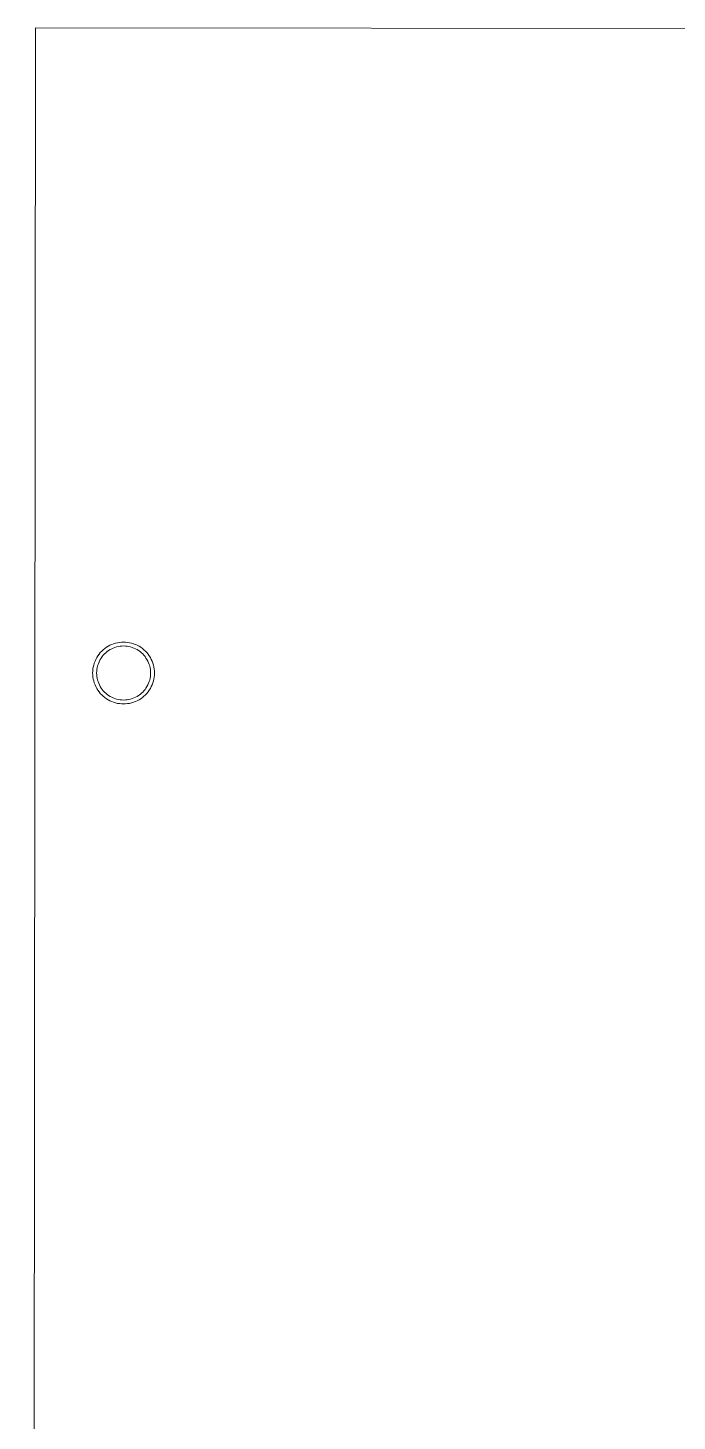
# Model space of a CAD drawing. Header units: centimetres. Extents: x -16.81 to -14.54, y 1.61 to 2.77.
# Drawn here: x -16.8113 to -16.7359, y 2.5439 to 2.7056 of the extents above; entities that cross this region are included whole.
import ezdxf

# ---------------------------------------------------------------- set-up
doc = ezdxf.new("R2010")
doc.units = ezdxf.units.CM
doc.header["$MEASUREMENT"] = 0
doc.layers.get('0').update_dxf_attribs({"lineweight": 0})

msp = doc.modelspace()

# ---------------------------------------------------------------- linework, layer by layer
at = {"color": 18, "lineweight": 0, "true_color": 0x000000}
for p, q in [((-16.81126, 1.72391), (-16.81036, 2.7056)), ((-16.64335, 2.70541), (-16.81036, 2.7056)), ((-16.80174, 2.63395), (-16.80194, 2.63384)), ((-16.80152, 2.63405), (-16.80174, 2.63395)), ((-16.8013, 2.63413), (-16.80152, 2.63405)), ((-16.80108, 2.6342), (-16.8013, 2.63413)), ((-16.80085, 2.63425), (-16.80108, 2.6342)), ((-16.80062, 2.63429), (-16.80085, 2.63425)), ((-16.80038, 2.63432), (-16.80062, 2.63429)), ((-16.80015, 2.63432), (-16.80038, 2.63432)), ((-16.79991, 2.63432), (-16.80015, 2.63432)), ((-16.79968, 2.63429), (-16.79991, 2.63432)), ((-16.79945, 2.63425), (-16.79968, 2.63429)), ((-16.79922, 2.6342), (-16.79945, 2.63425)), ((-16.799, 2.63413), (-16.79922, 2.6342)), ((-16.79878, 2.63405), (-16.799, 2.63413)), ((-16.79856, 2.63395), (-16.79878, 2.63405)), ((-16.79835, 2.63384), (-16.79856, 2.63395)), ((-16.80337, 2.63232), (-16.80346, 2.63211)), ((-16.80326, 2.63253), (-16.80337, 2.63232)), ((-16.80313, 2.63273), (-16.80326, 2.63253)), ((-16.803, 2.63292), (-16.80313, 2.63273)), ((-16.80285, 2.6331), (-16.803, 2.63292)), ((-16.80275, 2.63247), (-16.80286, 2.6323)), ((-16.80269, 2.63327), (-16.80285, 2.6331)), ((-16.80263, 2.63264), (-16.80275, 2.63247)), ((-16.80252, 2.63343), (-16.80269, 2.63327)), ((-16.8025, 2.6328), (-16.80263, 2.63264)), ((-16.80233, 2.63358), (-16.80252, 2.63343)), ((-16.80236, 2.63295), (-16.8025, 2.6328)), ((-16.80221, 2.63309), (-16.80236, 2.63295)), ((-16.80214, 2.63372), (-16.80233, 2.63358)), ((-16.80206, 2.63322), (-16.80221, 2.63309)), ((-16.80194, 2.63384), (-16.80214, 2.63372)), ((-16.80189, 2.63334), (-16.80206, 2.63322)), ((-16.80171, 2.63345), (-16.80189, 2.63334)), ((-16.80153, 2.63354), (-16.80171, 2.63345)), ((-16.80135, 2.63363), (-16.80153, 2.63354)), ((-16.80116, 2.6337), (-16.80135, 2.63363)), ((-16.80096, 2.63376), (-16.80116, 2.6337)), ((-16.80076, 2.63381), (-16.80096, 2.63376)), ((-16.80056, 2.63384), (-16.80076, 2.63381)), ((-16.80035, 2.63386), (-16.80056, 2.63384)), ((-16.80015, 2.63387), (-16.80035, 2.63386)), ((-16.79994, 2.63386), (-16.80015, 2.63387)), ((-16.79974, 2.63384), (-16.79994, 2.63386)), ((-16.79954, 2.63381), (-16.79974, 2.63384)), ((-16.79934, 2.63376), (-16.79954, 2.63381)), ((-16.79914, 2.6337), (-16.79934, 2.63376)), ((-16.79895, 2.63363), (-16.79914, 2.6337)), ((-16.79876, 2.63354), (-16.79895, 2.63363)), ((-16.79858, 2.63345), (-16.79876, 2.63354)), ((-16.79841, 2.63334), (-16.79858, 2.63345)), ((-16.79824, 2.63322), (-16.79841, 2.63334)), ((-16.79816, 2.63372), (-16.79835, 2.63384)), ((-16.79808, 2.63309), (-16.79824, 2.63322)), ((-16.79796, 2.63358), (-16.79816, 2.63372)), ((-16.79793, 2.63295), (-16.79808, 2.63309)), ((-16.79778, 2.63343), (-16.79796, 2.63358)), ((-16.79779, 2.6328), (-16.79793, 2.63295)), ((-16.79766, 2.63264), (-16.79779, 2.6328)), ((-16.79761, 2.63327), (-16.79778, 2.63343)), ((-16.79755, 2.63247), (-16.79766, 2.63264)), ((-16.79745, 2.6331), (-16.79761, 2.63327)), ((-16.79744, 2.6323), (-16.79755, 2.63247)), ((-16.7973, 2.63292), (-16.79745, 2.6331)), ((-16.79717, 2.63273), (-16.7973, 2.63292)), ((-16.79704, 2.63253), (-16.79717, 2.63273)), ((-16.79693, 2.63232), (-16.79704, 2.63253)), ((-16.79683, 2.63211), (-16.79693, 2.63232)), ((-16.80373, 2.63097), (-16.80374, 2.63073)), ((-16.80374, 2.63073), (-16.80373, 2.6305)), ((-16.80371, 2.6312), (-16.80373, 2.63097)), ((-16.80367, 2.63143), (-16.80371, 2.6312)), ((-16.80362, 2.63166), (-16.80367, 2.63143)), ((-16.80355, 2.63189), (-16.80362, 2.63166)), ((-16.80346, 2.63211), (-16.80355, 2.63189)), ((-16.80327, 2.63094), (-16.80328, 2.63073)), ((-16.80328, 2.63073), (-16.80327, 2.63053)), ((-16.80325, 2.63114), (-16.80327, 2.63094)), ((-16.80322, 2.63135), (-16.80325, 2.63114)), ((-16.80317, 2.63155), (-16.80322, 2.63135)), ((-16.80311, 2.63174), (-16.80317, 2.63155)), ((-16.80304, 2.63193), (-16.80311, 2.63174)), ((-16.80296, 2.63212), (-16.80304, 2.63193)), ((-16.80286, 2.6323), (-16.80296, 2.63212)), ((-16.79734, 2.63212), (-16.79744, 2.6323)), ((-16.79726, 2.63193), (-16.79734, 2.63212)), ((-16.79718, 2.63174), (-16.79726, 2.63193)), ((-16.79712, 2.63155), (-16.79718, 2.63174)), ((-16.79708, 2.63135), (-16.79712, 2.63155)), ((-16.79704, 2.63114), (-16.79708, 2.63135)), ((-16.79702, 2.63094), (-16.79704, 2.63114)), ((-16.79702, 2.63073), (-16.79702, 2.63094)), ((-16.79702, 2.63053), (-16.79702, 2.63073)), ((-16.79675, 2.63189), (-16.79683, 2.63211)), ((-16.79668, 2.63166), (-16.79675, 2.63189)), ((-16.79663, 2.63143), (-16.79668, 2.63166)), ((-16.79659, 2.6312), (-16.79663, 2.63143)), ((-16.79657, 2.63097), (-16.79659, 2.6312)), ((-16.79656, 2.63073), (-16.79657, 2.63097)), ((-16.79657, 2.6305), (-16.79656, 2.63073)), ((-16.80373, 2.6305), (-16.80371, 2.63027)), ((-16.80371, 2.63027), (-16.80367, 2.63003)), ((-16.80367, 2.63003), (-16.80362, 2.62981)), ((-16.80362, 2.62981), (-16.80355, 2.62958)), ((-16.80355, 2.62958), (-16.80346, 2.62936)), ((-16.80346, 2.62936), (-16.80337, 2.62915)), ((-16.80337, 2.62915), (-16.80326, 2.62894)), ((-16.80327, 2.63053), (-16.80325, 2.63033)), ((-16.80325, 2.63033), (-16.80322, 2.63012)), ((-16.80322, 2.63012), (-16.80317, 2.62992)), ((-16.80317, 2.62992), (-16.80311, 2.62973)), ((-16.80311, 2.62973), (-16.80304, 2.62954)), ((-16.80304, 2.62954), (-16.80296, 2.62935)), ((-16.80296, 2.62935), (-16.80286, 2.62917)), ((-16.80286, 2.62917), (-16.80275, 2.62899)), ((-16.79755, 2.62899), (-16.79744, 2.62917)), ((-16.79744, 2.62917), (-16.79734, 2.62935)), ((-16.79734, 2.62935), (-16.79726, 2.62954)), ((-16.79726, 2.62954), (-16.79718, 2.62973)), ((-16.79718, 2.62973), (-16.79712, 2.62992)), ((-16.79712, 2.62992), (-16.79708, 2.63012)), ((-16.79708, 2.63012), (-16.79704, 2.63033)), ((-16.79704, 2.63033), (-16.79702, 2.63053)), ((-16.79704, 2.62894), (-16.79693, 2.62915)), ((-16.79693, 2.62915), (-16.79683, 2.62936)), ((-16.79683, 2.62936), (-16.79675, 2.62958)), ((-16.79675, 2.62958), (-16.79668, 2.62981)), ((-16.79668, 2.62981), (-16.79663, 2.63003)), ((-16.79663, 2.63003), (-16.79659, 2.63027)), ((-16.79659, 2.63027), (-16.79657, 2.6305)), ((-16.80326, 2.62894), (-16.80313, 2.62874)), ((-16.80313, 2.62874), (-16.803, 2.62855)), ((-16.803, 2.62855), (-16.80285, 2.62837)), ((-16.80285, 2.62837), (-16.80269, 2.6282)), ((-16.80275, 2.62899), (-16.80263, 2.62883)), ((-16.80269, 2.6282), (-16.80252, 2.62804)), ((-16.80263, 2.62883), (-16.8025, 2.62867)), ((-16.80252, 2.62804), (-16.80233, 2.62789)), ((-16.8025, 2.62867), (-16.80236, 2.62852)), ((-16.80236, 2.62852), (-16.80221, 2.62838)), ((-16.80233, 2.62789), (-16.80214, 2.62775)), ((-16.80221, 2.62838), (-16.80206, 2.62825)), ((-16.80214, 2.62775), (-16.80194, 2.62763)), ((-16.80206, 2.62825), (-16.80189, 2.62813)), ((-16.80194, 2.62763), (-16.80174, 2.62752)), ((-16.80189, 2.62813), (-16.80171, 2.62802)), ((-16.80174, 2.62752), (-16.80152, 2.62742)), ((-16.80171, 2.62802), (-16.80153, 2.62793)), ((-16.80153, 2.62793), (-16.80135, 2.62784)), ((-16.80135, 2.62784), (-16.80116, 2.62777)), ((-16.80116, 2.62777), (-16.80096, 2.62771)), ((-16.80096, 2.62771), (-16.80076, 2.62766)), ((-16.80076, 2.62766), (-16.80056, 2.62763)), ((-16.80056, 2.62763), (-16.80035, 2.62761)), ((-16.80035, 2.62761), (-16.80015, 2.6276)), ((-16.80015, 2.6276), (-16.79994, 2.62761)), ((-16.79994, 2.62761), (-16.79974, 2.62763)), ((-16.79974, 2.62763), (-16.79954, 2.62766)), ((-16.79954, 2.62766), (-16.79934, 2.62771)), ((-16.79934, 2.62771), (-16.79914, 2.62777)), ((-16.79914, 2.62777), (-16.79895, 2.62784)), ((-16.79895, 2.62784), (-16.79876, 2.62793)), ((-16.79878, 2.62742), (-16.79856, 2.62752)), ((-16.79876, 2.62793), (-16.79858, 2.62802)), ((-16.79858, 2.62802), (-16.79841, 2.62813)), ((-16.79856, 2.62752), (-16.79835, 2.62763)), ((-16.79841, 2.62813), (-16.79824, 2.62825)), ((-16.79835, 2.62763), (-16.79816, 2.62775)), ((-16.79824, 2.62825), (-16.79808, 2.62838)), ((-16.79816, 2.62775), (-16.79796, 2.62789)), ((-16.79808, 2.62838), (-16.79793, 2.62852)), ((-16.79796, 2.62789), (-16.79778, 2.62804)), ((-16.79793, 2.62852), (-16.79779, 2.62867)), ((-16.79779, 2.62867), (-16.79766, 2.62883)), ((-16.79778, 2.62804), (-16.79761, 2.6282)), ((-16.79766, 2.62883), (-16.79755, 2.62899)), ((-16.79761, 2.6282), (-16.79745, 2.62837)), ((-16.79745, 2.62837), (-16.7973, 2.62855)), ((-16.7973, 2.62855), (-16.79717, 2.62874)), ((-16.79717, 2.62874), (-16.79704, 2.62894)), ((-16.80152, 2.62742), (-16.8013, 2.62734)), ((-16.8013, 2.62734), (-16.80108, 2.62727)), ((-16.80108, 2.62727), (-16.80085, 2.62721)), ((-16.80085, 2.62721), (-16.80062, 2.62718)), ((-16.80062, 2.62718), (-16.80038, 2.62715)), ((-16.80038, 2.62715), (-16.80015, 2.62715)), ((-16.80015, 2.62715), (-16.79991, 2.62715)), ((-16.79991, 2.62715), (-16.79968, 2.62718)), ((-16.79968, 2.62718), (-16.79945, 2.62721)), ((-16.79945, 2.62721), (-16.79922, 2.62727)), ((-16.79922, 2.62727), (-16.799, 2.62734)), ((-16.799, 2.62734), (-16.79878, 2.62742))]:
    msp.add_line(p, q, dxfattribs=at)

doc.saveas('drawing.dxf')
